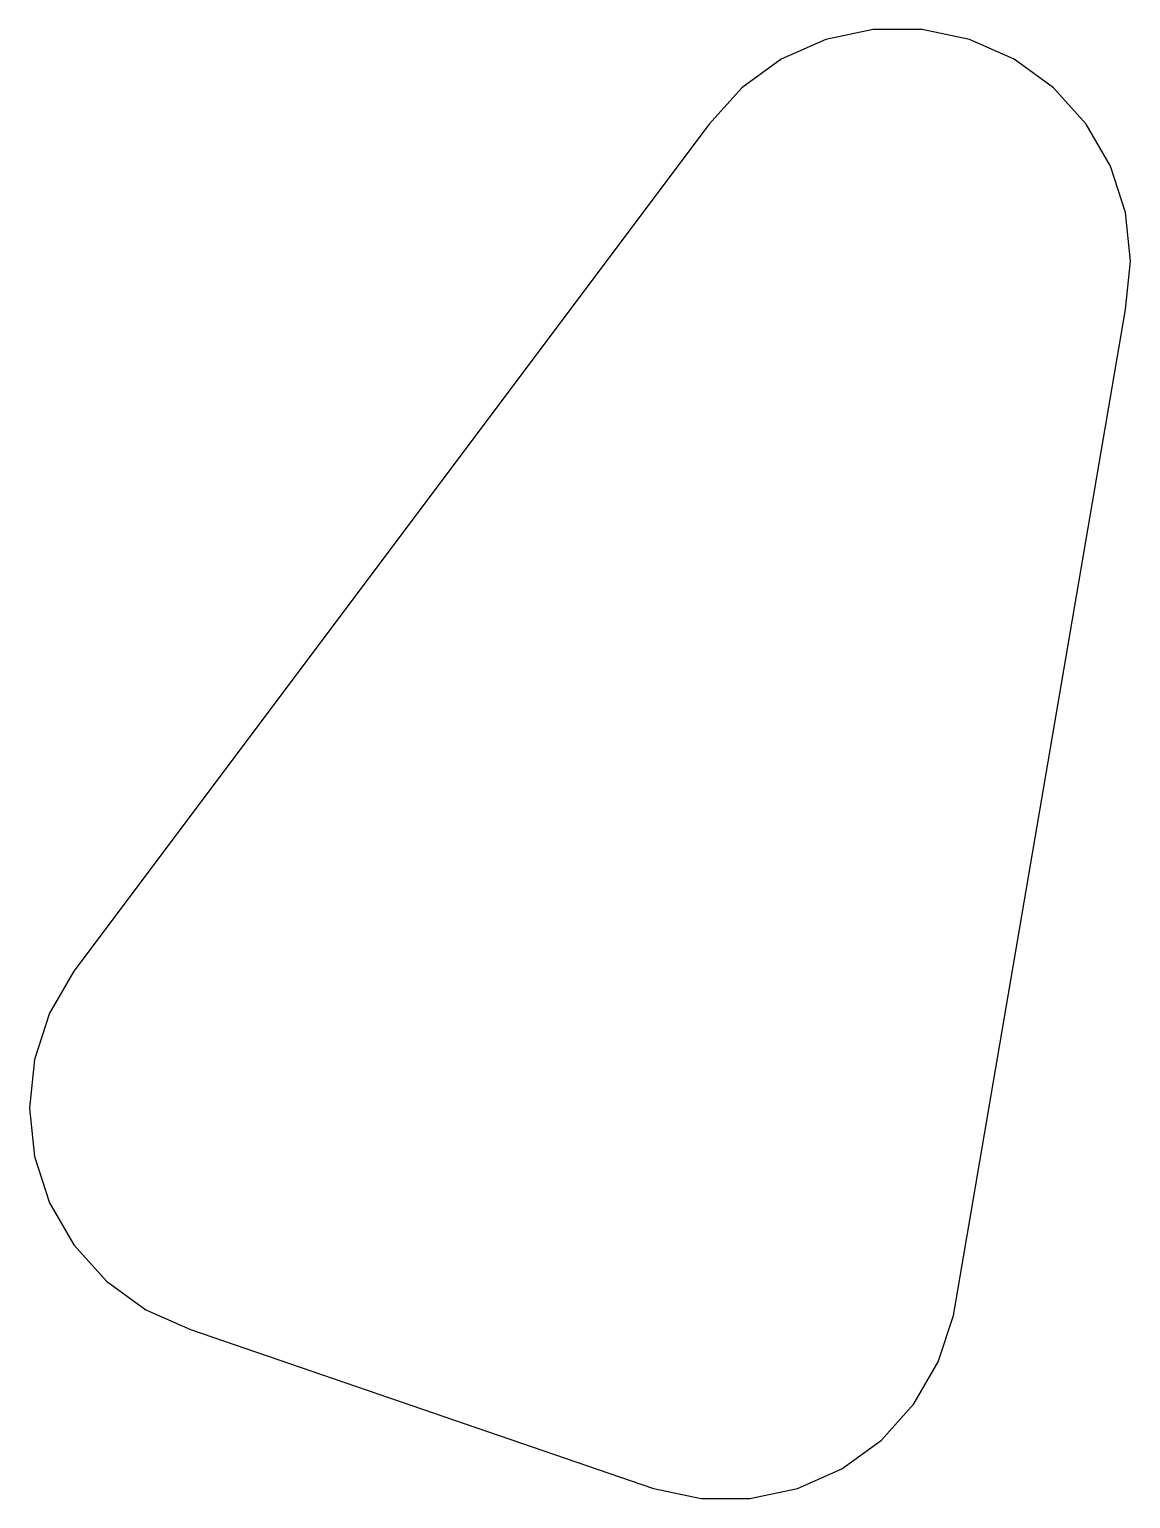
# Model space of a CAD drawing. Header units: metres. Extents: x -20.5 to 5.5, y -29.2 to 5.5.
import ezdxf

# ---------------------------------------------------------------- set-up
doc = ezdxf.new("R2010")
doc.units = ezdxf.units.M

msp = doc.modelspace()

# ---------------------------------------------------------------- linework, layer by layer
for p, q in [((-1.69959, 5.23081), (-2.75, 4.76314)), ((-0.574907, 5.46987), (-1.69959, 5.23081)), ((0.574907, 5.46987), (-0.574907, 5.46987)), ((1.69959, 5.23081), (0.574907, 5.46987)), ((2.75, 4.76314), (1.69959, 5.23081)), ((-2.75, 4.76314), (-3.68022, 4.0873)), ((3.68022, 4.0873), (2.75, 4.76314)), ((-3.68022, 4.0873), (-4.44959, 3.23282)), ((4.44959, 3.23282), (3.68022, 4.0873)), ((-4.44959, 3.23282), (-19.4496, -16.7672)), ((5.0245, 2.23705), (4.44959, 3.23282)), ((5.37981, 1.14351), (5.0245, 2.23705)), ((5.5, 0), (5.37981, 1.14351)), ((5.37981, -1.14351), (5.5, 0)), ((1.31449, -24.8963), (5.37981, -1.14351)), ((-19.4496, -16.7672), (-20.0245, -17.7629)), ((-20.0245, -17.7629), (-20.3798, -18.8565)), ((-20.3798, -18.8565), (-20.5, -20)), ((-20.5, -20), (-20.3798, -21.1435)), ((-20.3798, -21.1435), (-20.0245, -22.2371)), ((-20.0245, -22.2371), (-19.4496, -23.2328)), ((-19.4496, -23.2328), (-18.6802, -24.0873)), ((-18.6802, -24.0873), (-17.75, -24.7631)), ((-17.75, -24.7631), (-16.6996, -25.2308)), ((0.959182, -25.9898), (1.31449, -24.8963)), ((-16.6996, -25.2308), (-5.76491, -28.9836)), ((0.384275, -26.9856), (0.959182, -25.9898)), ((-0.3851, -27.8401), (0.384275, -26.9856)), ((-1.31532, -28.5159), (-0.3851, -27.8401)), ((-2.36572, -28.9836), (-1.31532, -28.5159)), ((-5.76491, -28.9836), (-4.64022, -29.2226)), ((-3.49041, -29.2226), (-2.36572, -28.9836)), ((-4.64022, -29.2226), (-3.49041, -29.2226))]:
    msp.add_line(p, q)

doc.saveas('drawing.dxf')
